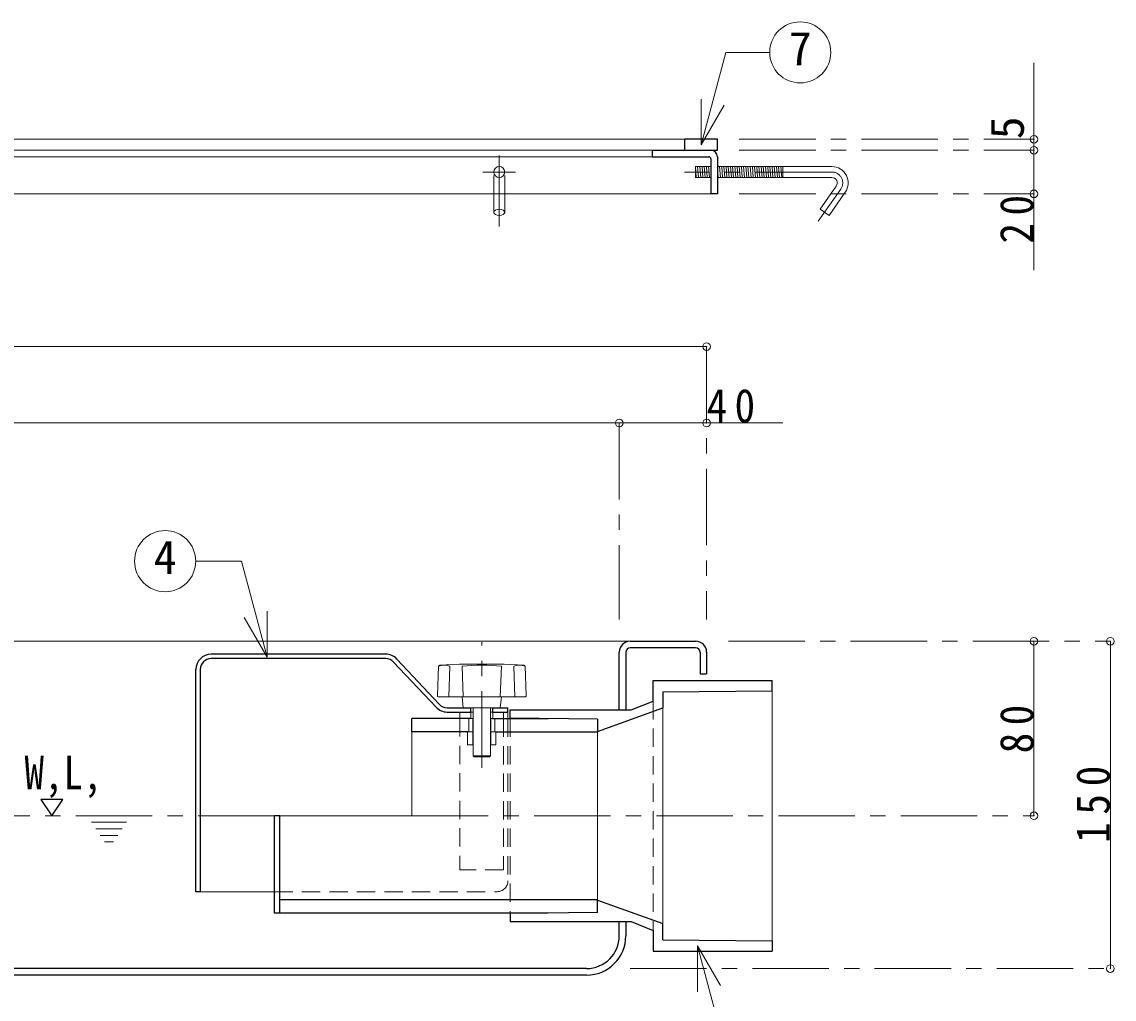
# Model space of a CAD drawing. Units: millimetres at full size, sheet at 1:7. Extents: x -1486 to 1349, y -951 to 1016.
# Drawn here: x -223 to 277, y -722 to -274 of the extents above; entities that cross this region are included whole.
import ezdxf
from ezdxf.enums import TextEntityAlignment as Align

# ---------------------------------------------------------------- set-up
doc = ezdxf.new("R2010")
doc.units = ezdxf.units.MM
doc.header["$LTSCALE"] = 7
doc.header["$PDMODE"] = 32
doc.header["$PDSIZE"] = 3.5
for name, pattern in [('CHAIN1', [8, 5, -1, 1, -1]), ('DASHED1', [1.8, 1.2, -0.6]), ('DOUBLE_CHAIN1', [8.8, 5, -1, 0.6, -0.6, 0.6, -1])]:
    doc.linetypes.add(name, pattern=pattern)
doc.layers.add('0-0', color=4, linetype='Continuous', lineweight=9)
doc.styles.add('ＭＳ ゴシック', font='')
doc.styles.get('ＭＳ ゴシック').set_extended_font_data('MS Gothic')

msp = doc.modelspace()

# ---------------------------------------------------------------- linework, layer by layer
at = {"layer": '0-0', "color": 7, "lineweight": 18}
for p, q in [((88.044, -330.221), (99.399, -287.844)), ((119.451, -287.844), (99.399, -287.844)), ((88.044, -330.221), (88.044, -309.221)), ((88.044, -330.221), (98.544, -312.034)), ((-564.461, -332.661), (65.539, -332.661)), ((-564.461, -335.661), (65.539, -335.661)), ((85.438, -345.161), (85.438, -340.161)), ((92.539, -340.161), (85.438, -340.161)), ((147.934, -340.161), (95.539, -340.161)), ((92.539, -345.161), (85.438, -345.161)), ((147.934, -345.161), (95.539, -345.161)), ((154.078, -351.962), (146.635, -362.592)), ((-122.589, -520.977), (-143.537, -520.977)), ((-110.811, -564.934), (-122.589, -520.977)), ((-110.811, -564.934), (-110.811, -543.934)), ((-110.811, -564.934), (-121.311, -546.748)), ((-32.328, -569.045), (-32.812, -582.593)), ((-31.853, -568.564), (-22.702, -568.122)), ((-27.584, -583.111), (-27.084, -569.111)), ((-2.702, -568.111), (-22.22, -568.111)), ((-21.45, -569.111), (-20.95, -583.111)), ((-3.472, -569.111), (-3.972, -583.111)), ((6.931, -568.564), (-2.22, -568.122)), ((2.662, -583.111), (2.162, -569.111)), ((7.406, -569.045), (7.89, -582.593)), ((120.539, -694.936), (120.539, -580.386)), ((7.391, -583.111), (-32.312, -583.111)), ((-21.461, -583.111), (-20.961, -588.111)), ((-3.461, -583.111), (-3.961, -588.111)), ((-22.461, -593.111), (-22.461, -590.111)), ((-7.461, -588.111), (-17.461, -588.111)), ((-17.461, -590.111), (-16.461, -590.111)), ((-17.461, -590.111), (-17.461, -593.111)), ((-16.461, -610.111), (-16.461, -588.111)), ((-8.461, -610.111), (-8.461, -588.111)), ((-8.461, -590.111), (-7.461, -590.111)), ((-7.461, -590.111), (-7.461, -593.111)), ((-2.461, -593.111), (-2.461, -590.111)), ((-0.461, -593.111), (-0.461, -590.111)), ((-17.461, -593.111), (-16.561, -593.111)), ((-16.561, -605.111), (-16.561, -593.111)), ((-8.361, -593.111), (-7.461, -593.111)), ((-8.361, -605.111), (-8.361, -593.111)), ((-6.461, -599.111), (-6.461, -593.111)), ((-18.961, -605.111), (-18.961, -599.111)), ((-6.461, -599.111), (-5.961, -599.111)), ((-5.961, -605.111), (-5.961, -599.111)), ((-18.961, -605.111), (-16.561, -605.111)), ((-8.361, -605.111), (-5.961, -605.111)), ((-16.461, -610.111), (-8.461, -610.111)), ((-16.461, -610.111), (-15.961, -610.611)), ((-8.961, -610.611), (-8.461, -610.111)), ((-15.961, -610.611), (-8.961, -610.611)), ((-107.461, -672.436), (-141.461, -672.436)), ((86.427, -697.301), (96.927, -715.487)), ((86.427, -697.301), (86.427, -718.301)), ((86.427, -697.301), (99.44, -745.865))]:
    msp.add_line(p, q, dxfattribs=at)
at = {"layer": '0-0'}
for p, q in [((240.539, -332.661), (240.539, -292.661)), ((80.539, -327.661), (-579.461, -327.661)), ((240.539, -387.661), (240.539, -332.661)), ((85.438, -340.161), (85.846, -345.161)), ((86.441, -340.161), (86.85, -345.161)), ((87.444, -340.161), (87.853, -345.161)), ((88.448, -340.161), (88.856, -345.161)), ((89.451, -340.161), (89.86, -345.161)), ((90.454, -340.161), (90.863, -345.161)), ((91.458, -340.161), (91.866, -345.161)), ((92.461, -340.161), (92.539, -341.116)), ((96.474, -340.161), (96.883, -345.161)), ((97.478, -340.161), (97.886, -345.161)), ((98.481, -340.161), (98.889, -345.161)), ((99.484, -340.161), (99.893, -345.161)), ((100.488, -340.161), (100.896, -345.161)), ((101.491, -340.161), (101.899, -345.161)), ((102.494, -340.161), (102.903, -345.161)), ((103.498, -340.161), (103.906, -345.161)), ((104.501, -340.161), (104.909, -345.161)), ((105.504, -340.161), (105.913, -345.161)), ((106.508, -340.161), (106.916, -345.161)), ((107.511, -340.161), (107.919, -345.161)), ((108.514, -340.161), (108.923, -345.161)), ((109.518, -340.161), (109.926, -345.161)), ((110.521, -340.161), (110.929, -345.161)), ((111.524, -340.161), (111.933, -345.161)), ((112.528, -340.161), (112.936, -345.161)), ((113.531, -340.161), (113.939, -345.161)), ((114.534, -340.161), (114.943, -345.161)), ((115.538, -340.161), (115.946, -345.161)), ((116.541, -340.161), (116.949, -345.161)), ((117.544, -340.161), (117.953, -345.161)), ((118.548, -340.161), (118.956, -345.161)), ((119.551, -340.161), (119.959, -345.161)), ((120.554, -340.161), (120.963, -345.161)), ((121.558, -340.161), (121.966, -345.161)), ((122.561, -340.161), (122.969, -345.161)), ((123.564, -340.161), (123.973, -345.161)), ((124.568, -340.161), (124.976, -345.161)), ((125.438, -345.161), (125.438, -340.161)), ((95.539, -340.994), (95.88, -345.161)), ((92.539, -352.661), (-591.461, -352.661)), ((-6.961, -352.661), (-6.961, -361.158)), ((-1.961, -352.661), (-1.961, -361.158)), ((90.539, -422.661), (-589.461, -422.661)), ((-549.461, -457.661), (50.539, -457.661)), ((125.539, -457.661), (50.539, -457.661)), ((-554.438, -557.661), (55.539, -557.661)), ((240.539, -557.661), (240.539, -637.661)), ((275.539, -557.661), (275.539, -707.661)), ((70.539, -588.261), (70.539, -687.061)), ((-16.461, -593.111), (-16.561, -593.111)), ((-8.361, -593.111), (-8.461, -593.111)), ((0.539, -593.111), (0.539, -592.936)), ((-44.461, -637.661), (-44.461, -599.111)), ((40.539, -599.111), (40.539, -676.211)), ((-104.961, -637.661), (-44.461, -637.661)), ((0.539, -682.386), (0.539, -682.211))]:
    msp.add_line(p, q, dxfattribs=at)
at = {"layer": '0-0', "color": 5, "lineweight": 25}
for p, q in [((95.539, -327.661), (80.539, -327.661)), ((80.539, -332.661), (80.539, -327.661)), ((95.539, -332.661), (95.539, -327.661)), ((65.539, -332.661), (95.539, -332.661)), ((65.539, -332.661), (65.539, -335.661)), ((65.539, -335.661), (91.539, -335.661)), ((92.539, -336.661), (92.539, -352.661)), ((95.539, -335.661), (95.539, -352.661)), ((95.539, -352.661), (92.539, -352.661)), ((55.539, -557.661), (85.539, -557.661)), ((-56.491, -563.611), (-136.461, -563.611)), ((50.539, -589.161), (50.539, -562.661)), ((53.539, -562.661), (53.539, -589.161)), ((85.539, -560.661), (55.539, -560.661)), ((90.539, -562.661), (90.539, -572.661)), ((-143.461, -672.436), (-143.461, -570.436)), ((-141.461, -570.436), (-141.461, -672.436)), ((-56.491, -565.611), (-136.461, -565.611)), ((-52.845, -567.188), (-33.4, -587.902)), ((-31.942, -586.533), (-51.387, -565.82)), ((70.539, -580.886), (70.539, -588.261)), ((-28.297, -588.111), (-17.461, -588.111)), ((-28.297, -590.111), (-17.461, -590.111)), ((-17.461, -590.111), (-17.461, -588.111)), ((-7.461, -588.111), (-0.461, -588.111)), ((-7.461, -590.111), (-7.461, -588.111)), ((-7.461, -590.111), (-0.461, -590.111)), ((-0.461, -590.111), (-0.461, -588.111)), ((40.539, -599.061), (70.539, -588.261)), ((-17.473, -593.111), (-44.461, -593.111)), ((-44.461, -599.111), (-44.461, -593.111)), ((-7.473, -593.111), (18.027, -593.111)), ((40.539, -593.336), (40.539, -599.111)), ((-18.973, -599.111), (-44.461, -599.111)), ((-5.961, -599.111), (40.539, -599.111)), ((-104.961, -637.661), (-107.461, -637.661)), ((-107.461, -682.211), (-107.461, -637.661)), ((-104.961, -682.211), (-104.961, -637.661)), ((-141.461, -672.436), (-143.461, -672.436)), ((40.539, -676.211), (-104.961, -676.211)), ((40.539, -681.986), (40.539, -676.211)), ((40.539, -676.261), (70.539, -687.061)), ((18.027, -682.211), (-107.461, -682.211)), ((40.539, -681.986), (0.539, -682.386)), ((0.539, -682.386), (0.539, -686.161)), ((0.539, -686.161), (55.975, -686.161)), ((50.539, -692.661), (50.539, -686.161)), ((53.539, -686.161), (53.539, -692.661)), ((55.975, -686.161), (66.039, -690.223)), ((66.039, -690.223), (66.039, -699.661)), ((70.539, -694.436), (70.539, -687.061)), ((70.539, -694.436), (120.539, -694.936)), ((120.539, -694.936), (120.539, -699.661)), ((66.039, -699.661), (120.539, -699.661)), ((35.539, -710.661), (-236.812, -710.661)), ((35.539, -707.661), (-235.677, -707.661))]:
    msp.add_line(p, q, dxfattribs=at)
at = {"layer": '0-0', "linetype": 'CHAIN1'}
for p, q in [((105.539, -327.661), (240.539, -327.661)), ((-4.461, -335.161), (-4.461, -367.592)), ((105.539, -332.661), (240.539, -332.661)), ((-11.961, -342.661), (3.039, -342.661)), ((147.934, -342.661), (80.438, -342.661)), ((105.539, -352.661), (240.539, -352.661)), ((152.03, -350.529), (141.719, -365.254)), ((90.539, -422.661), (90.539, -547.661)), ((50.539, -457.661), (50.539, -547.661)), ((-12.461, -615.611), (-12.461, -558.111)), ((100.539, -557.661), (275.539, -557.661)), ((-107.461, -637.661), (-544.449, -637.661)), ((-44.461, -637.661), (240.539, -637.661)), ((55.539, -707.661), (275.539, -707.661))]:
    msp.add_line(p, q, dxfattribs=at)
at = {"layer": '0-0', "linetype": 'DASHED1'}
for p, q in [((-6.961, -352.661), (-6.961, -342.661)), ((-1.961, -352.661), (-1.961, -342.661)), ((66.039, -585.098), (66.039, -690.223)), ((-22.461, -592.936), (-22.461, -662.436)), ((-2.461, -593.111), (-2.461, -662.436)), ((-0.461, -593.111), (-0.461, -667.436)), ((-18.461, -599.111), (-16.461, -599.111)), ((-8.461, -599.111), (-6.461, -599.111)), ((-16.461, -605.111), (-16.561, -605.111)), ((-8.361, -605.111), (-8.461, -605.111)), ((-2.461, -662.436), (-22.461, -662.436)), ((-107.461, -672.436), (-5.461, -672.436))]:
    msp.add_line(p, q, dxfattribs=at)
at = {"layer": '0-0', "color": 7, "linetype": 'DASHED1', "lineweight": 18}
msp.add_line((0.539, -593.111), (0.539, -682.211), dxfattribs=at)
at = {"layer": '0-0', "linetype": 'DOUBLE_CHAIN1'}
for p, q in [((-191.256, -640.637), (-175.256, -640.637)), ((-189.256, -643.637), (-177.256, -643.637)), ((-187.256, -646.637), (-179.256, -646.637)), ((-185.256, -649.637), (-181.256, -649.637))]:
    msp.add_line(p, q, dxfattribs=at)
at = {"layer": '0-0', "color": 7, "lineweight": 18}
for points in [[(149.982, -349.095), (142.539, -359.724), (146.635, -362.592)], [(-18.961, -599.111), (-18.461, -599.111), (-18.461, -593.111)]]:
    msp.add_lwpolyline(points, dxfattribs=at)
at = {"layer": '0-0', "color": 5, "lineweight": 25}
for points in [[(87.539, -562.661), (87.539, -572.661), (90.539, -572.661)], [(0.539, -589.161), (55.975, -589.161), (66.039, -585.098), (66.039, -575.661), (120.539, -575.661)], [(70.539, -580.886), (120.539, -580.386), (120.539, -575.661)], [(40.539, -593.336), (0.539, -592.936), (0.539, -589.161)]]:
    msp.add_lwpolyline(points, dxfattribs=at)
msp.add_lwpolyline([(-204.461, -630.161), (-214.461, -630.161), (-209.461, -637.661)], close=True, dxfattribs=at)
at = {"layer": '0-0', "color": 7, "lineweight": 18}
for centre in [(133.451, -287.844), (-157.537, -520.977)]:
    msp.add_circle(centre, 14, dxfattribs=at)
at = {"layer": '0-0'}
msp.add_circle((-4.461, -342.661), 2.5, dxfattribs=at)
at = {"layer": '0-0', "color": 5, "lineweight": 25}
for centre, radius, start, end in [((92.539, -335.661), 3, 0, 90), ((91.539, -336.661), 1, 0, 90), ((55.539, -562.661), 5, 90, 180), ((85.539, -562.661), 5, 0, 90), ((-136.461, -570.611), 7, 90, 180), ((-56.491, -570.611), 7, 43.19126, 90), ((55.539, -562.661), 2, 90, 180), ((85.539, -562.661), 2, 0, 90), ((-136.461, -570.611), 5, 90, 180), ((-56.491, -570.611), 5, 43.19126, 90), ((-28.297, -583.111), 7, 223.19126, 270), ((-28.297, -583.111), 5, 223.19126, 270), ((35.539, -692.661), 15, 270, 0), ((35.539, -692.661), 18, 270, 0)]:
    msp.add_arc(centre, radius, start, end, dxfattribs=at)
at = {"layer": '0-0', "color": 7, "lineweight": 18}
for centre, radius, start, end in [((147.934, -347.661), 7.5, 325, 90), ((147.934, -347.661), 2.5, 325, 90), ((-29.707, -575.742), 7.132, 68.41749, 111.58251), ((-31.829, -569.063), 0.5, 92.76051, 177.95459), ((-22.22, -578.111), 10, 90, 92.76051), ((-12.461, -649.666), 81.055, 83.6327, 96.3673), ((-2.702, -578.111), 10, 87.23949, 90), ((4.786, -575.742), 7.132, 68.41749, 111.58251), ((6.907, -569.063), 0.5, 2.04541, 87.23949), ((-32.312, -582.611), 0.5, 177.95459, 270), ((7.391, -582.611), 0.5, 270, 2.04541)]:
    msp.add_arc(centre, radius, start, end, dxfattribs=at)
at = {"layer": '0-0', "linetype": 'CHAIN1'}
msp.add_arc((147.934, -347.661), 5, 325, 90, dxfattribs=at)
at = {"layer": '0-0', "linetype": 'DASHED1'}
msp.add_arc((-5.461, -667.436), 5, 270, 0, dxfattribs=at)
at = {"layer": '0-0'}
msp.add_ellipse((-4.461, -361.148), major_axis=(2.5, 0), ratio=0.57, dxfattribs=at)
for p in [(240.539, -327.661), (240.539, -332.661), (240.539, -352.661), (90.539, -422.661), (50.539, -457.661), (90.539, -457.661), (240.539, -557.661), (275.539, -557.661), (240.539, -637.661), (275.539, -707.661)]:
    msp.add_point(p, dxfattribs=at)

# ---------------------------------------------------------------- texts
at = {"layer": '0-0', "color": 7, "style": 'ＭＳ ゴシック'}
for s, p in [('7', (128.201, -298.344)), ('4', (-162.787, -531.477))]:
    msp.add_text(s, height=15.4, dxfattribs=at).set_placement(p, align=Align.BOTTOM_LEFT)
msp.add_text('5', height=15.4, rotation=90, dxfattribs=at).set_placement((240.539, -327.661), align=Align.BOTTOM_LEFT)
at = {"layer": '0-0', "color": 7, "style": 'ＭＳ ゴシック', "width": 0.85}
msp.add_text('W,L,', height=15.4, dxfattribs=at).set_placement((-221.961, -630.161), align=Align.BOTTOM_LEFT)
at = {"layer": '0-0', "color": 7, "char_height": 15.4, "attachment_point": 7, "rotation": 90, "style": 'ＭＳ ゴシック'}
for s, insert in [('\\T1.36;\\W0.9;20', (240.539, -375.411)), ('\\T1.36;\\W0.9;80', (240.539, -609.036)), ('\\T1.38;\\W0.9;150', (275.539, -650.161))]:
    msp.add_mtext(s, dxfattribs=dict(at, insert=insert))
at = {"layer": '0-0', "color": 7, "insert": (90.539, -457.661), "char_height": 15.4, "attachment_point": 7, "style": 'ＭＳ ゴシック'}
msp.add_mtext('\\T1.36;\\W0.9;40', dxfattribs=at)

doc.saveas('drawing.dxf')
